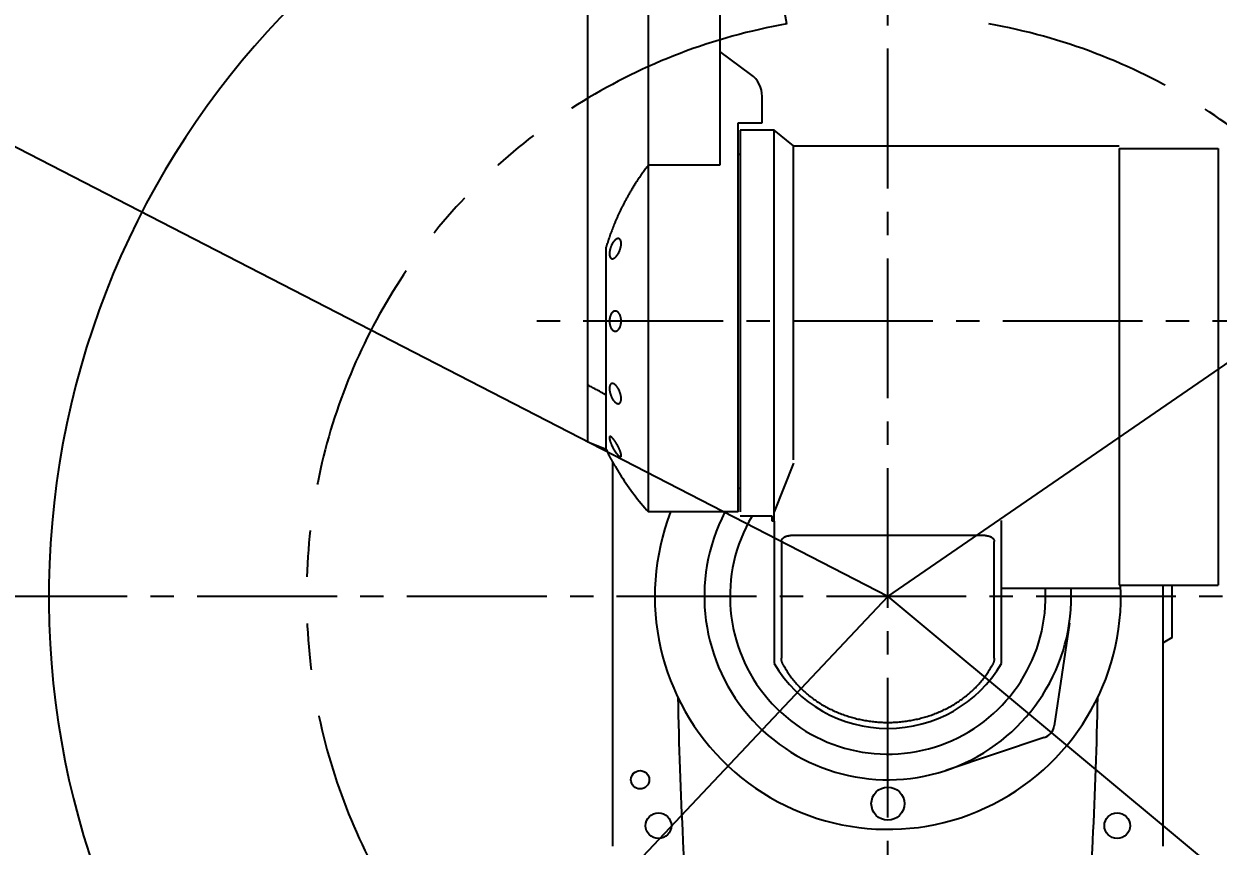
# Model space of a CAD drawing. Extents: x -15695 to -9755, y 511 to 4711.
# Drawn here: x -14591 to -13940, y 2584 to 3032 of the extents above; entities that cross this region are included whole.
import ezdxf

# ---------------------------------------------------------------- set-up
doc = ezdxf.new("R2010")
doc.units = 0
doc.header["$LTSCALE"] = 4
doc.header["$MEASUREMENT"] = 0
doc.linetypes.add('CENTRE2', pattern=[28.575000000000003, 19.05, -3.175, 3.175, -3.175])
doc.linetypes.add('PHANTOM2', pattern=[31.750000000000004, 15.875, -3.175, 3.175, -3.175, 3.175, -3.175])
doc.layers.get('0').update_dxf_attribs({"linetype": 'CONTINUOUS'})
doc.layers.get('DEFPOINTS').update_dxf_attribs({"linetype": 'CONTINUOUS'})
for name, color, linetype in [('01', 7, 'CONTINUOUS'), ('01CENTER', 5, 'CENTRE2'), ('01HOSO', 6, 'CONTINUOUS'), ('02', 5, 'CONTINUOUS'), ('10', 1, 'CONTINUOUS')]:
    doc.layers.add(name, color=color, linetype=linetype)
doc.styles.add('BIGFONT', font='ROMANS.SHX', dxfattribs={"bigfont": 'bigfont'})
doc.dimstyles.new('L-IN', dxfattribs={"dimscale": 10, "dimtxt": 3.2, "dimasz": 2.5, "dimexe": 1, "dimexo": 1, "dimgap": 1, "dimtad": 1, "dimdec": 0, "dimtxsty": 'BIGFONT', "dimblk": 'YA-IN', "dimblk1": 'OPEN', "dimblk2": 'OPEN', "dimsah": 1, "dimcen": 0, "dimclrd": 256, "dimclre": 256, "dimclrt": 256, "dimazin": 3, "dimtp": 0.1, "dimtm": 0.2, "dimtfac": 0.625, "dimtdec": 0, "dimtmove": 0, "dimatfit": 3, "dimtolj": 1})

# ---------------------------------------------------------------- blocks, each defined once
blk = doc.blocks.new('_OPEN')
at = {"color": 0, "linetype": 'BYBLOCK'}
for p, q in [((-1, 0.1666666666666667), (0, 0)), ((0, 0), (-1, -0.1666666666666667)), ((0, 0), (-1, 0))]:
    blk.add_line(p, q, dxfattribs=at)
blk = doc.blocks.new('*D31')
at = {"linetype": 'BYBLOCK'}
for p, q in [((-14310.10294308446, 3798.127364970712), (-14322.16589684574, 3866.539775328033)), ((-14120, 1675), (-14120, 1555.773000546377))]:
    blk.add_line(p, q, dxfattribs=at)
blk.add_arc((-14120, 2719.999999999981), 1154.226999453604, 101.2410232037521, 268.7589767962473, dxfattribs=at)
at = {"layer": 'DEFPOINTS', "color": 0, "linetype": 'BYBLOCK'}
for p in [(-14120, 4020), (-14308.36646130779, 3788.27928744059), (-15179.82982189439, 3177.165959899651), (-14175.01404089825, 3032.000129969947), (-14120, 1685)]:
    blk.add_point(p, dxfattribs=at)
at = {"linetype": 'BYBLOCK', "xscale": 25, "yscale": 25, "zscale": 25}
for p, rotation in [((-14320.42941506907, 3856.691697797911), 10.62051160187569), ((-14120, 1565.773000546377), 359.3794883981237)]:
    blk.add_blockref('_OPEN', p, dxfattribs=dict(at, rotation=rotation))
at = {"linetype": 'BYBLOCK', "insert": (-15243.93375509964, 2621.668537874646), "char_height": 32, "attachment_point": 5, "rotation": 275, "style": 'BIGFONT'}
blk.add_mtext('\\A1;170°', dxfattribs=at)
blk = doc.blocks.new('YA-IN')
at = {"color": 0, "linetype": 'BYBLOCK'}
for p, q in [((0, 0), (-1, 0.1666666666666856)), ((-1, -0.1666666666666856), (0, 0)), ((0, 0), (-1, 0))]:
    blk.add_line(p, q, dxfattribs=at)
blk = doc.blocks.new('*D30')
at = {"linetype": 'BYBLOCK'}
blk.add_arc((-14120, 2720.000000000005), 1262.132243806709, 91.13491903275104, 258.8650809672485, dxfattribs=at)
at = {"layer": 'DEFPOINTS', "color": 0, "linetype": 'BYBLOCK'}
for p in [(-14120, 4020), (-15174.49610609176, 3413.552999484446), (-14199.39980974165, 2269.701302531056), (-14120, 1685), (-14360.46091460787, 1356.278386655735)]:
    blk.add_point(p, dxfattribs=at)
at = {"linetype": 'BYBLOCK', "xscale": 25, "yscale": 25, "zscale": 25}
for p, rotation in [((-14119.99999999999, 3982.132243806715), 0.5674595163755265), ((-14339.16696411171, 1477.042380972466), 349.4325404836241)]:
    blk.add_blockref('_OPEN', p, dxfattribs=dict(at, rotation=rotation))
at = {"linetype": 'BYBLOCK', "insert": (-15403.23051172126, 2832.268122466191), "char_height": 32, "attachment_point": 5, "rotation": 85.00000000000018, "style": 'BIGFONT'}
blk.add_mtext('\\A1;170°', dxfattribs=at)
blk = doc.blocks.new('*D32')
at = {"linetype": 'BYBLOCK'}
blk.add_line((-14120, 2719.999999999999), (-15328.96780386266, 3342.368041041724), dxfattribs=at)
at = {"layer": 'DEFPOINTS', "color": 0, "linetype": 'BYBLOCK'}
for p in [(-15351.19541203766, 3353.810655901043), (-14120, 2719.999999999999)]:
    blk.add_point(p, dxfattribs=at)
at = {"linetype": 'BYBLOCK', "xscale": 25, "yscale": 25, "zscale": 25, "rotation": 152.7609119249374}
blk.add_blockref('_OPEN', (-15351.19541203766, 3353.810655901043), dxfattribs=at)
at = {"linetype": 'BYBLOCK', "insert": (-14712.58358247764, 3054.300733022861), "char_height": 32, "attachment_point": 5, "rotation": 332.76091192493743, "style": 'BIGFONT'}
blk.add_mtext('\\A1;R1385', dxfattribs=at)
blk = doc.blocks.new('*D33')
at = {"linetype": 'BYBLOCK'}
blk.add_line((-14120, 2719.999999999997), (-13246.71397531101, 3320.384141973666), dxfattribs=at)
at = {"layer": 'DEFPOINTS', "color": 0, "linetype": 'BYBLOCK'}
for p in [(-13226.11292720603, 3334.547362545843), (-14120, 2719.999999999997)]:
    blk.add_point(p, dxfattribs=at)
at = {"linetype": 'BYBLOCK', "xscale": 25, "yscale": 25, "zscale": 25, "rotation": 34.50852298766802}
blk.add_blockref('_OPEN', (-13226.11292720603, 3334.547362545843), dxfattribs=at)
at = {"linetype": 'BYBLOCK', "insert": (-13588.60081116016, 3116.888735065671), "char_height": 32, "attachment_point": 5, "rotation": 34.50852298766802, "style": 'BIGFONT'}
blk.add_mtext('\\A1;R1085', dxfattribs=at)
blk = doc.blocks.new('*D34')
at = {"linetype": 'BYBLOCK'}
for p, q in [((-14120, 2720.000000000001), (-14433.67614671262, 2387.313177729039)), ((-14450.82646842985, 2369.123442574406), (-14559.0531652854, 2254.337551970029))]:
    blk.add_line(p, q, dxfattribs=at)
at = {"layer": 'DEFPOINTS', "color": 0, "linetype": 'BYBLOCK'}
for p in [(-14120, 2720.000000000001), (-14433.67614671262, 2387.313177729039)]:
    blk.add_point(p, dxfattribs=at)
at = {"linetype": 'BYBLOCK', "xscale": 25, "yscale": 25, "zscale": 25, "rotation": 46.68468431789608}
blk.add_blockref('_OPEN', (-14433.67614671262, 2387.313177729039), dxfattribs=at)
at = {"linetype": 'BYBLOCK', "insert": (-14532.43230227706, 2320.471964280814), "char_height": 32, "attachment_point": 5, "rotation": 46.68468431789608, "style": 'BIGFONT'}
blk.add_mtext('\\A1;R457', dxfattribs=at)
blk = doc.blocks.new('*D35')
at = {"linetype": 'BYBLOCK'}
for p, q in [((-14119.99999999999, 2719.999999999997), (-13876.61733130455, 2517.18110942046)), ((-13857.41179931462, 2501.176499428848), (-13634.22522660873, 2315.18768884061))]:
    blk.add_line(p, q, dxfattribs=at)
at = {"layer": 'DEFPOINTS', "color": 0, "linetype": 'BYBLOCK'}
for p in [(-14119.99999999999, 2719.999999999997), (-13876.61733130455, 2517.18110942046)]:
    blk.add_point(p, dxfattribs=at)
at = {"linetype": 'BYBLOCK', "xscale": 25, "yscale": 25, "zscale": 25, "rotation": 140.1944289077346}
blk.add_blockref('_OPEN', (-13876.61733130455, 2517.18110942046), dxfattribs=at)
at = {"linetype": 'BYBLOCK', "insert": (-13668.57569239644, 2377.657492259299), "char_height": 32, "attachment_point": 5, "rotation": 320.19442890773456, "style": 'BIGFONT'}
blk.add_mtext('\\A1;R317', dxfattribs=at)
blk = doc.blocks.new('*D37')
at = {"linetype": 'BYBLOCK'}
blk.add_arc((-14120, 2720.000000000021), 1262.132243806697, 281.1349190327511, 88.86508096724877, dxfattribs=at)
at = {"layer": 'DEFPOINTS', "color": 0, "linetype": 'BYBLOCK'}
for p in [(-14120, 4020.000000000001), (-14040.60019025834, 2269.701302531057), (-12961.08984472375, 2220.094956162588), (-14120, 1685), (-13879.53908539213, 1356.278386655736)]:
    blk.add_point(p, dxfattribs=at)
at = {"linetype": 'BYBLOCK', "xscale": 25, "yscale": 25, "zscale": 25}
for p, rotation in [((-14120, 3982.132243806718), 179.4325404836243), ((-13900.83303588829, 1477.042380972492), 190.5674595163755)]:
    blk.add_blockref('_OPEN', p, dxfattribs=dict(at, rotation=rotation))
at = {"linetype": 'BYBLOCK', "insert": (-12836.76948827875, 2832.2681224662), "char_height": 32, "attachment_point": 5, "rotation": 275.0000000000001, "style": 'BIGFONT'}
blk.add_mtext('\\A1;170°', dxfattribs=at)
blk = doc.blocks.new('*D36')
at = {"linetype": 'BYBLOCK'}
for p, q in [((-13929.89705691554, 3798.127364970711), (-13917.83410315424, 3866.539775328041)), ((-14120, 1675), (-14120, 1555.773000546393))]:
    blk.add_line(p, q, dxfattribs=at)
blk.add_arc((-14120, 2719.999999999995), 1154.226999453602, 271.2410232037529, 78.75897679624707, dxfattribs=at)
at = {"layer": 'DEFPOINTS', "color": 0, "linetype": 'BYBLOCK'}
for p in [(-14120, 4020), (-13931.63353869221, 3788.27928744059), (-14064.98595910175, 3032.000129969947), (-13155.65741035279, 2085.741901068513), (-14120, 1685)]:
    blk.add_point(p, dxfattribs=at)
at = {"linetype": 'BYBLOCK', "xscale": 25, "yscale": 25, "zscale": 25}
for p, rotation in [((-13919.57058493091, 3856.69169779792), 169.3794883981235), ((-14120, 1565.773000546393), 180.6205116018764)]:
    blk.add_blockref('_OPEN', p, dxfattribs=dict(at, rotation=rotation))
at = {"linetype": 'BYBLOCK', "insert": (-12996.06624490036, 2621.668537874654), "char_height": 32, "attachment_point": 5, "rotation": 84.99999999999973, "style": 'BIGFONT'}
blk.add_mtext('\\A1;170°', dxfattribs=at)

msp = doc.modelspace()

# ---------------------------------------------------------------- linework, layer by layer
at = {"layer": '01', "linetype": 'CONTINUOUS'}
for p, q in [((-14283.5, 2804.0000000905), (-14283.5, 3487)), ((-14211.5, 3300), (-14211.5, 3017)), ((-14194.5841340838, 3004.496968670601), (-14211.5, 3017)), ((-14188.5, 2978), (-14188.5, 2992.4343265486)), ((-14201.5, 2766.000000460601), (-14201.5, 2978)), ((-14201.5, 2978), (-14188.5, 2978)), ((-14200.50000000005, 2973.9999996895), (-14200.50000000005, 2766.000000288301)), ((-14182.00000000005, 2974), (-14200.50000000005, 2974)), ((-14171.50000000005, 2965.5), (-14182.00000000005, 2974)), ((-14171.50000000005, 2965.5), (-13994.00000000005, 2965.5)), ((-13993.99999999992, 2964), (-13940, 2964)), ((-14201.5, 2961), (-14200.5, 2961)), ((-14273.5, 2800), (-14283.5, 2804)), ((-14270, 2793.477621057), (-14270, 2583.8634882511)), ((-14201.5, 2779), (-14200.5, 2779)), ((-14201.5, 2766), (-14250.5, 2766)), ((-14183, 2763.7782354845), (-14200.5, 2763.7782354845)), ((-14183, 2760.8968180678), (-14183, 2763.7782354845)), ((-14182, 2760.8968180678), (-14183, 2760.8968180678)), ((-14182, 2760.8968180678), (-14182, 2683.3939895646)), ((-14058, 2683.3939895646), (-14058, 2761.405500826928)), ((-14058, 2724.5), (-13994, 2724.5)), ((-13993.99999999992, 2726), (-13940.0000000004, 2726)), ((-13970, 2583.8634882511), (-13970, 2726)), ((-13965, 2697.5), (-13965, 2726)), ((-14021.0762527956, 2705.368108835601), (-14029.3533003668, 2649.408386860701)), ((-13965, 2697.5), (-13970, 2694.613248654099)), ((-14034.7401978799, 2642.988532396501), (-14088.41247171, 2625.1199280327))]:
    msp.add_line(p, q, dxfattribs=at)
for centre, radius in [((-14255, 2619.999999999999), 5), ((-14120, 2606.999999999999), 9), ((-14245, 2594.999999999999), 7), ((-13995, 2594.999999999999), 7)]:
    msp.add_circle(centre, radius, dxfattribs=at)
for centre, radius, start, end in [((-14203.5, 2992.4343265486), 15, 359.9999999999996, 53.53076560989971), ((-14138.9260312641, 2866.2559200273), 150, 206.2127899285992, 207.7127764126993), ((-14138.9260312641, 2866.2559200273), 150, 212.5729367982993, 221.9416006315993), ((-14120, 2719.999999999999), 127, 158.7640776110006, 2.707924896700225), ((-14120, 2719.999999999999), 100, 152.6124418978006, 2.579222449000197), ((-14120, 2719.999999999999), 72, 210.5584317859007, 329.4415682141001), ((-11541.611111111, 2719.999999999999), 2693.3888888889, 181.1716685240007, 184.4885143264006), ((-16698.3888888888, 2720), 2693.3888888888, 355.5114856736001, 358.8283314760002), ((-14037.2672001431, 2650.578938153899), 8, 288.4136619035, 351.5863380965001)]:
    msp.add_arc(centre, radius, start, end, dxfattribs=at)
for points in [[(-14268.5706548267, 2791), (-14268.7192044806, 2791.256045370101), (-14268.8670748469, 2791.511252286), (-14269.0138440313, 2791.7648871812), (-14269.159070163, 2792.016178165801), (-14269.3024243136, 2792.2645453108), (-14269.4436626847, 2792.509553690301), (-14269.5823578849, 2792.750447357501), (-14269.7180938036, 2792.9864865857), (-14269.8502724271, 2793.2166116179), (-14269.9784965589, 2793.440108525101), (-14270.1023049207, 2793.656148967701), (-14270.2215235222, 2793.8644039593), (-14270.3360883085, 2794.0647364411), (-14270.4460243275, 2794.257165859701), (-14270.5513069427, 2794.4416256717), (-14270.6518918471, 2794.618015599401), (-14270.7478311344, 2794.786405319301), (-14270.8390822224, 2794.946699398701), (-14270.9257243033, 2795.099017292499), (-14271.0077400245, 2795.243309925299), (-14271.0851677641, 2795.379627239699), (-14271.1580505408, 2795.5080284954), (-14271.2263729073, 2795.628470990201), (-14271.2902112881, 2795.7410749968), (-14271.3495513301, 2795.845801771), (-14271.4044285691, 2795.942701554301), (-14271.4548743589, 2796.0318182438), (-14271.5008719303, 2796.113111681299), (-14271.5424730446, 2796.186663763301), (-14271.5796667271, 2796.252446452499), (-14271.6124627331, 2796.3104692734), (-14271.6408851571, 2796.360768057701), (-14271.6649161737, 2796.4033053721), (-14271.6845786274, 2796.438116671899), (-14271.6998703066, 2796.4651939744), (-14271.7107886201, 2796.4845295249), (-14271.7173414277, 2796.4961349818), (-14271.7195236541, 2796.5)], [(-14268.5706548267, 2791), (-14268.4273167672, 2790.753254266399), (-14268.2829486767, 2790.505049359901), (-14268.138055477, 2790.256257953), (-14267.9930745717, 2790.007632611199), (-14267.8485618298, 2789.760124856301), (-14267.7051106512, 2789.514745557), (-14267.563512312, 2789.272838374), (-14267.4242900234, 2789.035283285901), (-14267.2879855342, 2788.802987748801), (-14267.1549123489, 2788.576466897801), (-14267.025407465, 2788.3562737919), (-14266.8996767698, 2788.142736928799), (-14266.7780151634, 2787.936334865501), (-14266.6606300522, 2787.7373965797), (-14266.5477143683, 2787.546225951701), (-14266.4394569253, 2787.3631195207), (-14266.3359563052, 2787.188221194001), (-14266.2373854929, 2787.021800873701), (-14266.1437748416, 2786.863888039001), (-14266.055254662, 2786.7146815448), (-14265.9718275329, 2786.5741656676), (-14265.893556376, 2786.442427378401), (-14265.820464185, 2786.319487414301), (-14265.7525287148, 2786.2052915979), (-14265.6897884512, 2786.0998890387), (-14265.6321818539, 2786.003161996799), (-14265.5797296911, 2785.9151322339), (-14265.5323885184, 2785.8357149311), (-14265.4901268932, 2785.764846682201), (-14265.4529379231, 2785.7025064559), (-14265.4207624862, 2785.648586864399), (-14265.3936001459, 2785.6030800606), (-14265.3714123854, 2785.565915531), (-14265.3541750399, 2785.537047944201), (-14265.3418791938, 2785.516458611401), (-14265.3345043257, 2785.5041104969), (-14265.3320492401, 2785.5)]]:
    msp.add_spline(points, degree=3, dxfattribs=at)
at = {"layer": '01CENTER'}
for p, q in [((-14120, 1685), (-14120, 4262.078993901338)), ((-13866.87533437487, 2870), (-14315.58135012826, 2870)), ((-12820, 2720), (-15420, 2720))]:
    msp.add_line(p, q, dxfattribs=at)
at = {"layer": '01HOSO', "linetype": 'CONTINUOUS'}
for p, q in [((-14250.5, 2766), (-14250.5, 3525.5)), ((-14211.5, 3017), (-14211.5, 2954.947042326401)), ((-14182, 2760.8968180678), (-14182.00000000005, 2974)), ((-14171.50000000005, 2794.378715994189), (-14171.50000000005, 2965.5)), ((-13993.99999999992, 2964), (-13993.99999999992, 2726)), ((-13940, 2964), (-13940, 2726)), ((-14211.5, 2954.947042326401), (-14250.5, 2954.947042326401)), ((-14273.5, 2800), (-14273.5, 2910.326788959101)), ((-14171.50000000005, 2792.616296732689), (-14182.00000000005, 2766)), ((-14178, 2749.919260175), (-14178, 2686.3880592518)), ((-14062, 2686.3880592518), (-14062, 2749.919260175))]:
    msp.add_line(p, q, dxfattribs=at)
at = {"layer": '01HOSO'}
msp.add_line((-14067, 2753.133198223401), (-14173, 2753.133198223401), dxfattribs=at)
for points in [[(-14178, 2749.919260175), (-14177.9986647996, 2749.9935152161), (-14177.9946648572, 2750.0676911844), (-14177.9879980225, 2750.141807943201), (-14177.9786707465, 2750.2158059024), (-14177.9666859489, 2750.289645017499), (-14177.9520520731, 2750.363286515501), (-14177.9347747308, 2750.436691393199), (-14177.9148653372, 2750.5098202961), (-14177.8923324919, 2750.582633651), (-14177.8671902527, 2750.655093110901), (-14177.8394499245, 2750.727159848), (-14177.8091283658, 2750.7987957325), (-14177.7762396329, 2750.8699622928), (-14177.7408034372, 2750.940621727699), (-14177.7028368364, 2751.010735586), (-14177.6623618483, 2751.080267347001), (-14177.6193977439, 2751.149179963901), (-14177.5739698217, 2751.2174365634), (-14177.5261008206, 2751.2849995048), (-14177.4758176908, 2751.3518340433), (-14177.4231447471, 2751.4179046972), (-14177.3681126345, 2751.483176037), (-14177.3107495204, 2751.547611773), (-14177.251087152, 2751.611179003699), (-14177.1891548065, 2751.6738438799), (-14177.1249880606, 2751.7355729546), (-14177.0586200913, 2751.796331829901)], [(-14177.0586200913, 2751.796331829901), (-14176.9900873744, 2751.856089508401), (-14176.9194241215, 2751.914813856001), (-14176.8466703032, 2751.972473883801), (-14176.7718635807, 2752.029037549801), (-14176.6950450937, 2752.084475879299), (-14176.6162539395, 2752.1387586076), (-14176.535533906, 2752.191857563299), (-14176.4529265953, 2752.243743400701), (-14176.3684776615, 2752.2943893784), (-14176.2822309314, 2752.343767350099), (-14176.1942334885, 2752.391852184401), (-14176.1045304094, 2752.438617437401), (-14176.0131715425, 2752.4840389008), (-14175.9202050984, 2752.528090882101), (-14175.8256810683, 2752.5707513904), (-14175.7296476761, 2752.6119969797), (-14175.6321584349, 2752.6518063239), (-14175.5332653796, 2752.6901565552), (-14175.4330211698, 2752.7270288541), (-14175.3314769913, 2752.7624028143), (-14175.2286893007, 2752.7962603298), (-14175.1247132167, 2752.828581702601), (-14175.019603939, 2752.859351303399), (-14174.9134155208, 2752.888551808901), (-14174.8062065207, 2752.9161686029), (-14174.6980343034, 2752.942185423799), (-14174.5889565035, 2752.9665898844), (-14174.4790299369, 2752.9893678319), (-14174.3683144235, 2753.010508301901), (-14174.256868771, 2753.029998624101), (-14174.1447528311, 2753.0478297634), (-14174.0320259227, 2753.0639908832), (-14173.9187484516, 2753.078474717), (-14173.804980075, 2753.091272228499), (-14173.6907823577, 2753.1023778901), (-14173.5762165247, 2753.1117843641), (-14173.461343254, 2753.1194880435), (-14173.3462228656, 2753.125483501), (-14173.2309176581, 2753.129768859701), (-14173.1155203368, 2753.132339973101), (-14173, 2753.133198223401)], [(-14067, 2753.133198223401), (-14066.8844796632, 2753.132339973101), (-14066.769082342, 2753.129768859701), (-14066.6537771344, 2753.125483501), (-14066.5386567461, 2753.1194880435), (-14066.4237834753, 2753.1117843641), (-14066.3092176423, 2753.1023778901), (-14066.1950199251, 2753.091272228499), (-14066.0812515484, 2753.078474717), (-14065.9679740773, 2753.0639908832), (-14065.8552471689, 2753.0478297634), (-14065.743131229, 2753.029998624101), (-14065.6316855766, 2753.010508301901), (-14065.5209700631, 2752.9893678319), (-14065.4110434966, 2752.9665898844), (-14065.3019656966, 2752.942185423799), (-14065.1937934793, 2752.9161686029), (-14065.0865844792, 2752.888551808901), (-14064.980396061, 2752.859351303399), (-14064.8752867834, 2752.828581702601), (-14064.7713106994, 2752.7962603298), (-14064.6685230088, 2752.7624028143), (-14064.5669788303, 2752.7270288541), (-14064.4667346205, 2752.6901565552), (-14064.3678415651, 2752.6518063239), (-14064.270352324, 2752.6119969797), (-14064.1743189317, 2752.5707513904), (-14064.0797949016, 2752.528090882101), (-14063.9868284575, 2752.4840389008), (-14063.8954695907, 2752.438617437401), (-14063.8057665115, 2752.391852184401), (-14063.7177690687, 2752.343767350099), (-14063.6315223385, 2752.2943893784), (-14063.5470734047, 2752.243743400701), (-14063.4644660941, 2752.191857563299), (-14063.3837460605, 2752.1387586076), (-14063.3049549064, 2752.084475879299), (-14063.2281364194, 2752.029037549801), (-14063.1533296969, 2751.972473883801), (-14063.0805758785, 2751.914813856001), (-14063.0099126256, 2751.856089508401)], [(-14063.0099126256, 2751.856089508401), (-14062.9413799088, 2751.796331829901), (-14062.8750119394, 2751.7355729546), (-14062.8108451935, 2751.6738438799), (-14062.7489128481, 2751.611179003699), (-14062.6892504796, 2751.547611773), (-14062.6318873655, 2751.483176037), (-14062.5768552529, 2751.4179046972), (-14062.5241823092, 2751.3518340433), (-14062.4738991794, 2751.2849995048), (-14062.4260301783, 2751.2174365634), (-14062.3806022561, 2751.149179963901), (-14062.3376381517, 2751.080267347001), (-14062.2971631636, 2751.010735586), (-14062.2591965628, 2750.940621727699), (-14062.2237603672, 2750.8699622928), (-14062.1908716342, 2750.7987957325), (-14062.1605500755, 2750.727159848), (-14062.1328097473, 2750.655093110901), (-14062.1076675082, 2750.582633651), (-14062.0851346628, 2750.5098202961), (-14062.0652252692, 2750.436691393199), (-14062.047947927, 2750.363286515501), (-14062.0333140512, 2750.289645017499), (-14062.0213292535, 2750.2158059024), (-14062.0120019775, 2750.141807943201), (-14062.0053351429, 2750.0676911844), (-14062.0013352005, 2749.9935152161), (-14062, 2749.919260175)], [(-14177.0566037736, 2682.7160780337), (-14177.1392059607, 2682.872923335301), (-14177.2181599985, 2683.0311045781), (-14177.2934824866, 2683.1906582133), (-14177.365123626, 2683.3514748874), (-14177.4330438092, 2683.513470146401), (-14177.4972290604, 2683.676605743), (-14177.5576635878, 2683.8408487496), (-14177.6143132311, 2684.006098752601), (-14177.6671405778, 2684.172253066601), (-14177.7161395927, 2684.339285579401), (-14177.7613007902, 2684.5071725213), (-14177.8025971094, 2684.6758041794), (-14177.839999343, 2684.8450712542), (-14177.8735044443, 2685.014948735399), (-14177.9031050946, 2685.1854107581), (-14177.9287849024, 2685.3563505864), (-14177.9505256432, 2685.527664736101), (-14177.9683254976, 2685.699317587201), (-14177.9821783972, 2685.871269368799), (-14177.9920788644, 2686.0434290504), (-14177.9980184611, 2686.2156793088), (-14178, 2686.3880592518)], [(-14062, 2686.3880592518), (-14062.0019815389, 2686.2156793088), (-14062.0079211356, 2686.0434290504), (-14062.0178216028, 2685.871269368799), (-14062.0316745024, 2685.699317587201), (-14062.0494743567, 2685.527664736101), (-14062.0712150975, 2685.3563505864), (-14062.0968949053, 2685.1854107581), (-14062.1264955556, 2685.014948735399), (-14062.1600006569, 2684.8450712542), (-14062.1974028906, 2684.6758041794), (-14062.2386992097, 2684.5071725213), (-14062.2838604072, 2684.339285579401), (-14062.3328594221, 2684.172253066601), (-14062.3856867688, 2684.006098752601), (-14062.4423364121, 2683.8408487496), (-14062.5027709395, 2683.676605743), (-14062.5669561907, 2683.513470146401), (-14062.634876374, 2683.3514748874), (-14062.7065175133, 2683.1906582133), (-14062.7818400015, 2683.0311045781), (-14062.8607940392, 2682.872923335301), (-14062.9433962264, 2682.7160780337)]]:
    msp.add_lwpolyline(points, dxfattribs=at)
at = {"layer": '01HOSO', "linetype": 'CONTINUOUS'}
msp.add_lwpolyline([(-14177.0566037736, 2682.7160780337), (-14176.7196056525, 2682.1026713271), (-14176.3738675413, 2681.4930350414), (-14176.0193600627, 2680.887119763), (-14175.6561713482, 2680.285073733299), (-14175.2843595535, 2679.686998039), (-14174.9039852288, 2679.092984731), (-14174.515109769, 2678.503132780401), (-14174.1177887965, 2677.9175225135), (-14173.7120758834, 2677.336236109701), (-14173.2980385762, 2676.759366979901), (-14172.8757398589, 2676.1870067705), (-14172.4452469913, 2675.619242954301), (-14172.0066253409, 2675.056165300801), (-14171.5599435685, 2674.4978585673), (-14171.1052691026, 2673.944410349901), (-14170.6426710073, 2673.395901902801), (-14170.1722132489, 2672.852412918601), (-14169.6939785491, 2672.3140356778), (-14169.2080406138, 2671.7808574749), (-14168.7144904567, 2671.252972959301), (-14168.2134242739, 2670.7304870158), (-14167.704900224, 2670.213456231801), (-14167.1889858459, 2669.701949968199), (-14166.665749195, 2669.196034788001), (-14166.1352502495, 2668.695771815301), (-14165.5975807798, 2668.2012467274), (-14165.0528278723, 2667.712543716101), (-14164.5010655572, 2667.229728361801), (-14163.9423608798, 2666.752864088801), (-14163.376821881, 2666.2820415569), (-14162.8045425393, 2665.8173444145), (-14162.2256320877, 2665.3588571195), (-14161.6402040808, 2664.9066725867), (-14161.0483395327, 2664.460849094899), (-14160.4501243469, 2664.0214528621), (-14159.8456574096, 2663.5885529854), (-14159.2350358133, 2663.162220525901), (-14158.6183508431, 2662.742515809899), (-14157.9956959724, 2662.329503696899), (-14157.3671617282, 2661.923241648101), (-14156.7328362076, 2661.5237883431), (-14156.0928201732, 2661.131204986799), (-14155.4472105971, 2660.745553284101), (-14154.7961069487, 2660.366890416), (-14154.1396073004, 2659.9952757216), (-14153.4778128152, 2659.6307644311), (-14152.8108233569, 2659.2734139488), (-14152.1387408957, 2658.9232770911), (-14151.461661408, 2658.580406680601), (-14150.7797027385, 2658.244860102701), (-14150.0929656858, 2657.9166904834), (-14149.4015973644, 2657.595963424101), (-14148.7057704476, 2657.2827593482), (-14148.0055090574, 2656.9770869156), (-14147.300848482, 2656.6789618646), (-14146.5919278966, 2656.388443383399), (-14145.878858573, 2656.1055807468), (-14145.1617595093, 2655.830419433401), (-14144.4407680884, 2655.563014244901), (-14143.7159404277, 2655.3033864875), (-14142.9873057267, 2655.051551205001), (-14142.2550821219, 2654.8075819855), (-14141.5194717326, 2654.571550676301), (-14140.7805518094, 2654.343477544), (-14140.0384280852, 2654.123396122999), (-14139.293217232, 2653.911338457699), (-14138.5450281297, 2653.7073370747), (-14137.7939898871, 2653.5114240616), (-14137.0402366207, 2653.323635416), (-14136.2838621873, 2653.1439919356), (-14135.5249643875, 2652.972517808699), (-14134.7636655069, 2652.8092388604), (-14134.0000814736, 2652.6541817242), (-14133.2343291615, 2652.5073681637), (-14132.4665249177, 2652.368822361001), (-14131.6967862497, 2652.2385636942), (-14130.925230129, 2652.1166139497), (-14130.1519745098, 2652.0029900849), (-14129.3771364644, 2651.897711433201), (-14128.6008356097, 2651.800792653401), (-14127.8231780308, 2651.7122498594), (-14127.0443213959, 2651.632098018301), (-14126.2644262483, 2651.560355596201), (-14125.4835900479, 2651.497028210801), (-14124.7019363788, 2651.442125998899), (-14123.9195474126, 2651.3956538694), (-14123.1364976872, 2651.3576179144), (-14122.3529336878, 2651.328024721201), (-14121.5689941496, 2651.3068822601), (-14120.7847768616, 2651.294192474601), (-14120.0003791288, 2651.2899598893), (-14119.2159411377, 2651.2941847318), (-14118.4315818263, 2651.3068705226), (-14117.6474622449, 2651.328011907201), (-14116.8637488612, 2651.3576071106), (-14116.0805443604, 2651.395648915201), (-14115.2979646252, 2651.4421329294), (-14114.5161365313, 2651.497048900201), (-14113.7351865644, 2651.5603892092), (-14112.955231777, 2651.632141561), (-14112.1763951576, 2651.7122955862), (-14111.3987853837, 2651.8008378881), (-14110.622511805, 2651.8977572681), (-14109.8476953937, 2652.0030367617), (-14109.0744543496, 2652.116662066201), (-14108.3029063397, 2652.238613997801), (-14107.5331694321, 2652.3688757976), (-14106.7653606235, 2652.507425888201), (-14105.9995975012, 2652.6542450897), (-14105.2359963611, 2652.80930945), (-14104.47467449, 2652.972597313601), (-14103.7157465026, 2653.144082610801), (-14102.9593047751, 2653.323748008401), (-14102.2055333097, 2653.511545641501), (-14101.4546390857, 2653.707424886899), (-14100.7066455476, 2653.9113766872), (-14099.9616023917, 2654.123387171101), (-14099.2196378421, 2654.3434201569), (-14098.4808495342, 2654.571449966201), (-14097.7453789297, 2654.8074312181), (-14097.0133866852, 2655.0513143116), (-14096.2849128512, 2655.303086229), (-14095.5599815615, 2655.562742595601), (-14094.8388012225, 2655.8302078822), (-14094.1215572355, 2656.1054184898), (-14093.4083427496, 2656.388334252901), (-14092.699279413, 2656.678908445199), (-14091.9944671292, 2656.97709715), (-14091.2940060492, 2657.282859551), (-14090.5980170784, 2657.5961396197), (-14089.9066253041, 2657.916882286201), (-14089.2199183316, 2658.2450438573), (-14088.537990973, 2658.5805799728), (-14087.8609466944, 2658.923437563901), (-14087.1888863618, 2659.2735673306), (-14086.521912588, 2659.630913606699), (-14085.8601283615, 2659.9954233277), (-14085.2036334207, 2660.3670393878), (-14084.5525291007, 2660.7457067134), (-14083.9069136006, 2661.1313661439), (-14083.2668874743, 2661.523960035), (-14082.6325449935, 2661.923428763401), (-14082.0039731641, 2662.3297209219), (-14081.3812943362, 2662.742754216801), (-14080.764630602, 2663.1624506099), (-14080.1540697411, 2663.5887459278), (-14079.5497200895, 2664.0215650716), (-14078.95164207, 2664.4608627794), (-14078.3598988383, 2664.9065941351), (-14077.7745905312, 2665.3586830022), (-14077.1958116172, 2665.817059733799), (-14076.6236422567, 2666.281659944401), (-14076.0581639637, 2666.7524213119), (-14075.4994671451, 2667.2292679983), (-14074.9476323637, 2667.7121367656), (-14074.4027706653, 2668.2009274917), (-14073.8649937295, 2668.6955446912), (-14073.3343802174, 2669.1959112164), (-14072.8110204526, 2669.701944257), (-14072.2949911269, 2670.2135653157), (-14071.7863734515, 2670.730695734501), (-14071.285244192, 2671.2532531864), (-14070.7916845623, 2671.781154594), (-14070.305762429, 2672.314323549701), (-14069.8275492373, 2672.852683458101), (-14069.3571154657, 2673.3961518045), (-14068.894532122, 2673.9446492114), (-14068.439869064, 2674.498089672101), (-14067.9931977689, 2675.056389339199), (-14067.5545843868, 2675.619462356601), (-14067.1240976784, 2676.1872238915), (-14066.7018012891, 2676.759587026001), (-14066.2877619012, 2677.336465104399), (-14065.8820391647, 2677.9177725062), (-14065.484686735, 2678.503438351501), (-14065.0957892789, 2679.093331763301), (-14064.7154362376, 2679.687321215501), (-14064.3436669434, 2680.2853377752), (-14063.9805375188, 2680.887290950701), (-14063.626087035, 2681.4931138924), (-14063.2803804932, 2682.102697460001), (-14062.9433962264, 2682.7160780337)], dxfattribs=at)
msp.add_arc((-14120, 2719.999999999999), 86, 149.3989356969006, 2.999468091300188, dxfattribs=at)
for points in [[(-14250.5, 2954.947042326401), (-14252.0628038977, 2952.911087102801), (-14253.5351041278, 2950.915759380499), (-14254.9208978354, 2948.963864174701), (-14256.2240957048, 2947.0579318688), (-14257.4492292624, 2945.1991276554), (-14258.6028885348, 2943.384753582701), (-14259.6914346372, 2941.611427621401), (-14260.7198551645, 2939.877063801101), (-14261.692705815, 2938.1795530085), (-14262.6141871437, 2936.516709354601), (-14263.4882030736, 2934.886226750101), (-14264.31817583, 2933.2860937607), (-14265.1072867592, 2931.7142203536), (-14265.8583715423, 2930.1686987877), (-14266.5740735503, 2928.6475521589), (-14267.2567405076, 2927.1489963475), (-14267.9085644688, 2925.6711884039), (-14268.5314965914, 2924.2124532871), (-14269.1273605412, 2922.7710637993), (-14269.6977798353, 2921.345443185501), (-14270.2442713336, 2919.933969634902), (-14270.7681841684, 2918.5351558325), (-14271.2707778007, 2917.147472734101), (-14271.7531737187, 2915.769499895301), (-14272.2164117181, 2914.399791399901), (-14272.6614072238, 2913.0370183128), (-14273.0890110843, 2911.6798098853), (-14273.5, 2910.326788959101)], [(-14271.3027161557, 2909.5), (-14271.361634391, 2909.284711681701), (-14271.4161253367, 2909.0704605268), (-14271.4661382191, 2908.8576400454), (-14271.5116516647, 2908.646556927601), (-14271.552703319, 2908.43722973), (-14271.589292024, 2908.229808570501), (-14271.6213972568, 2908.024531375), (-14271.648979029, 2907.8217960089), (-14271.6720453533, 2907.6216783615), (-14271.690568595, 2907.4245337589), (-14271.7045397378, 2907.230603855402), (-14271.7139559466, 2907.040027753301), (-14271.7188035868, 2906.853206560801), (-14271.7190839037, 2906.6702322776), (-14271.7147943942, 2906.4914145353), (-14271.7059414854, 2906.3170365593), (-14271.6925235262, 2906.1471990515), (-14271.6745603043, 2905.982271951099), (-14271.6520532639, 2905.822373336599), (-14271.625015715, 2905.667737355801), (-14271.5934771292, 2905.518646173899), (-14271.5574262418, 2905.375181266401), (-14271.5169050867, 2905.237652899101), (-14271.4719156137, 2905.1062047452), (-14271.4224648734, 2904.981017063701), (-14271.368595634, 2904.8623534903), (-14271.3102762189, 2904.7503141817), (-14271.2475525625, 2904.6451698037), (-14271.1804186954, 2904.547093327301), (-14271.108865037, 2904.4562728785), (-14271.0329343623, 2904.3729683528), (-14270.952573958, 2904.2973415661), (-14270.8678334612, 2904.229671343901), (-14270.7786878093, 2904.170175581799), (-14270.6851359094, 2904.119108352101), (-14270.587216347, 2904.076751070901), (-14270.484883871, 2904.0433588142), (-14270.3782192304, 2904.019241886401), (-14270.2671903882, 2904.004685960901), (-14270.1560673349, 2904.000000027001)], [(-14266.9627546872, 2914.9999995376), (-14267.0113881787, 2914.999184029301), (-14267.1411126096, 2914.9892529435), (-14267.2744088025, 2914.967905322801), (-14267.4110198889, 2914.9349948289), (-14267.5505526516, 2914.8904486504), (-14267.6926769418, 2914.834228338701), (-14267.8370896436, 2914.766319071401), (-14267.9834329776, 2914.6867635411), (-14268.1310255139, 2914.5958542594), (-14268.2790807705, 2914.4940882009), (-14268.4270882899, 2914.3818980746), (-14268.5744240566, 2914.259890080801), (-14268.7205048303, 2914.128740464901), (-14268.8649049705, 2913.989066216), (-14269.0072769372, 2913.8414588124), (-14269.1472909966, 2913.686529998), (-14269.2847757881, 2913.524739704601), (-14269.419442605, 2913.3566984315), (-14269.5511362917, 2913.182873399301), (-14269.6796725878, 2913.0037772176), (-14269.8049129114, 2912.8198701485), (-14269.9267708719, 2912.631536545301), (-14270.0450991266, 2912.4392561799), (-14270.1598792623, 2912.243300232702), (-14270.2709832162, 2912.044118031401), (-14270.3784053268, 2911.841939956201), (-14270.4820686001, 2911.637115645601), (-14270.5819177961, 2911.429951382101), (-14270.6779496717, 2911.2206334814), (-14270.7700711915, 2911.009533014399), (-14270.8582995259, 2910.796763776601), (-14270.9425512224, 2910.582663114601), (-14271.0227917508, 2910.3674465119), (-14271.0989937001, 2910.1512945006), (-14271.1710650565, 2909.934565958301), (-14271.2390036543, 2909.717347773301), (-14271.3027161557, 2909.5)], [(-14270.1560673349, 2904.000000027001), (-14270.1518724498, 2904.0000064387), (-14270.0322984595, 2904.005516515601), (-14269.9085486276, 2904.021533715601), (-14269.7807619502, 2904.048361421401), (-14269.6489677418, 2904.0863256026), (-14269.5133152328, 2904.135729408001), (-14269.374041055, 2904.196828025901), (-14269.2317125455, 2904.2696693369), (-14269.0868529796, 2904.354214221801), (-14268.9402172254, 2904.4501706993), (-14268.7923165062, 2904.557280625701), (-14268.6435726871, 2904.675282267301), (-14268.4943357054, 2904.8039283242), (-14268.3450562938, 2904.942845572701), (-14268.1961647269, 2905.091626507601), (-14268.0481089768, 2905.2497943945), (-14267.9012908571, 2905.416871208701), (-14267.7561205279, 2905.5923243613), (-14267.6130174807, 2905.775560017701), (-14267.4723358645, 2905.9660200706), (-14267.3344784694, 2906.163034994701), (-14267.1997351843, 2906.366049836401), (-14267.0684805201, 2906.5743414808), (-14266.9409400321, 2906.787377442301), (-14266.8174427445, 2907.0044172823), (-14266.6981562146, 2907.224960784601), (-14266.583347192, 2907.4482953395), (-14266.47314333, 2907.673938460301), (-14266.3677289798, 2907.9012683899), (-14266.2672170709, 2908.1297822293), (-14266.1716982248, 2908.359007712801), (-14266.0812880185, 2908.5883858863), (-14265.9959913841, 2908.817616952601), (-14265.9158997544, 2909.046159367601), (-14265.8409876006, 2909.273782751901), (-14265.7713130754, 2909.5)], [(-14265.7713130754, 2909.5), (-14265.7068124234, 2909.724708000002), (-14265.6475175433, 2909.947488867299), (-14265.5934313552, 2910.167995386701), (-14265.5444889091, 2910.3861619665), (-14265.5007034722, 2910.601594690001), (-14265.4620216121, 2910.814208838801), (-14265.428420137, 2911.023796228501), (-14265.3998822492, 2911.230102601001), (-14265.3763600305, 2911.4331304557), (-14265.3578510405, 2911.632552819501), (-14265.344323725, 2911.8283416992), (-14265.3357673785, 2912.020328099401), (-14265.3321746636, 2912.208272912601), (-14265.3335390882, 2912.392189943301), (-14265.3398618717, 2912.5717711713), (-14265.3511515547, 2912.746948443701), (-14265.367422991, 2912.917555449301), (-14265.3886816694, 2913.0833132892), (-14265.414967698, 2913.244175223601), (-14265.4462857442, 2913.399807510601), (-14265.4826722781, 2913.550050592301), (-14265.5241603445, 2913.6946817547), (-14265.5707656468, 2913.8334068532), (-14265.6225396048, 2913.966026116201), (-14265.6794613981, 2914.0921470425), (-14265.7416126176, 2914.211607488), (-14265.8089908782, 2914.3240452235), (-14265.8815699207, 2914.429083314), (-14265.9593888588, 2914.526446633101), (-14266.0423784586, 2914.615723754901), (-14266.1305636898, 2914.6966221532), (-14266.2238487175, 2914.7687385389), (-14266.3221877404, 2914.8317353803), (-14266.4254895864, 2914.885256329), (-14266.53361488, 2914.9289456931), (-14266.6464698768, 2914.962489598001), (-14266.7638295642, 2914.985558991901), (-14266.8855661081, 2914.997878812101), (-14266.9627546872, 2914.9999995376)], [(-14268.5706817399, 2875.4999998112), (-14268.5956876471, 2875.4998309355), (-14268.7440291219, 2875.4918738832), (-14268.8908310944, 2875.472200898201), (-14269.0356469001, 2875.4411252763), (-14269.1780558786, 2875.399026422101), (-14269.3177859184, 2875.346293852201), (-14269.4545899964, 2875.283334170101), (-14269.5881067364, 2875.210648306202), (-14269.7181988148, 2875.1286591885), (-14269.8446810277, 2875.0378287318), (-14269.9675109037, 2874.9385219499), (-14270.0865254174, 2874.8311960705), (-14270.2016861513, 2874.716205387002), (-14270.3129107734, 2874.5939383236), (-14270.4201360952, 2874.464763920201), (-14270.523362389, 2874.328964546901), (-14270.6225008074, 2874.1869293616), (-14270.7175844751, 2874.038868321801), (-14270.8085394436, 2873.885137884601), (-14270.895366025, 2873.725969375), (-14270.978050394, 2873.5615983515), (-14271.0565238721, 2873.392365448201), (-14271.1308153855, 2873.2183952499), (-14271.20085477, 2873.040021844101), (-14271.2666387594, 2872.8574133488), (-14271.32813328, 2872.6708011187), (-14271.385275554, 2872.480510060201), (-14271.4380699161, 2872.286639887101), (-14271.4864392832, 2872.0895739728), (-14271.5303641354, 2871.889489771202), (-14271.5698057671, 2871.686634535101), (-14271.6047046994, 2871.481391940801), (-14271.6350514557, 2871.273875040901), (-14271.660788293, 2871.0645214956), (-14271.681893468, 2870.8535649966), (-14271.6983417744, 2870.641274940501), (-14271.7101018987, 2870.428106143101), (-14271.7171678491, 2870.214195005501), (-14271.7195236541, 2870)], [(-14265.3320492401, 2870), (-14265.3345133795, 2870.2129910564), (-14265.3419108495, 2870.4258581222), (-14265.35424293, 2870.638276558), (-14265.3715336264, 2870.850254564), (-14265.3937912244, 2871.0614659892), (-14265.4210390349, 2871.271745518301), (-14265.4533140629, 2871.4809595188), (-14265.490618477, 2871.6887268888), (-14265.5330122977, 2871.8949840287), (-14265.5805009357, 2872.099351933301), (-14265.6331183084, 2872.301590238701), (-14265.6909047821, 2872.501456292901), (-14265.7538413441, 2872.698503092701), (-14265.8219896525, 2872.892543251901), (-14265.895310202, 2873.0830862398), (-14265.9738259181, 2873.269826000102), (-14266.0575033867, 2873.452318784801), (-14266.1462955332, 2873.630113047901), (-14266.2401882532, 2873.802833568201), (-14266.3390688097, 2873.969936260801), (-14266.4428808879, 2874.131001322901), (-14266.5514525784, 2874.2854522873), (-14266.6647014349, 2874.4328740945), (-14266.782424849, 2874.572714284201), (-14266.9044312026, 2874.704476765), (-14267.0305084946, 2874.8276775266), (-14267.1603737467, 2874.941805005899), (-14267.2937960068, 2875.0464369492), (-14267.4304109239, 2875.141088864), (-14267.5699512437, 2875.225396435701), (-14267.7119924998, 2875.298945914001), (-14267.8562339279, 2875.361445853101), (-14268.0022209741, 2875.4125847125), (-14268.1496068096, 2875.452150120102), (-14268.2978831841, 2875.479942313701), (-14268.4467011792, 2875.4958586713), (-14268.5706817399, 2875.4999998112)], [(-14271.7195236541, 2870), (-14271.7171677531, 2869.7858006355), (-14271.7101013431, 2869.571881252901), (-14271.698340618, 2869.3587076158), (-14271.681891425, 2869.146411977901), (-14271.6607850327, 2868.9354492497), (-14271.6350470892, 2868.7260925011), (-14271.604698686, 2868.518570017201), (-14271.5697983667, 2868.3133248374), (-14271.5303552791, 2868.1104674213), (-14271.4864287016, 2867.910380491201), (-14271.4380581962, 2867.713314819101), (-14271.3852622851, 2867.519443570502), (-14271.3281191884, 2867.329154107902), (-14271.2666241724, 2867.1425443315), (-14271.2008393088, 2866.9599370592), (-14271.1307984536, 2866.7815634093), (-14271.0565022687, 2866.607586010301), (-14270.9780277312, 2866.4383547262), (-14270.895348632, 2866.273997421), (-14270.8085292336, 2866.114844141401), (-14270.717600601, 2865.9611578449), (-14270.6225592917, 2865.8131580186), (-14270.5233670685, 2865.671041880101), (-14270.4200927904, 2865.5351815386), (-14270.3128545737, 2865.405996965401), (-14270.2016341624, 2865.2837401053), (-14270.0864796947, 2865.1687605031), (-14269.9674722044, 2865.0614449683), (-14269.8446491188, 2864.962146919701), (-14269.7181746757, 2864.8713245416), (-14269.588091866, 2864.7893429621), (-14269.4545862179, 2864.7166639323), (-14269.3177922359, 2864.653708793301), (-14269.1780688853, 2864.6009779545), (-14269.0356634892, 2864.558878956101), (-14268.8908505841, 2864.527802499701), (-14268.7440524846, 2864.508128310301), (-14268.5957128881, 2864.500169405701), (-14268.5706815843, 2864.5000001891)], [(-14268.5706815843, 2864.5000001891), (-14268.446732015, 2864.5041392689), (-14268.2979153254, 2864.520052956701), (-14268.1496415205, 2864.5478419709), (-14268.0022579736, 2864.5874038449), (-14267.8562720838, 2864.638539203301), (-14267.7120320914, 2864.7010352654), (-14267.5699929765, 2864.774580162401), (-14267.430454643, 2864.858882795501), (-14267.2938382343, 2864.9535318787), (-14267.1604138251, 2865.058161683501), (-14267.0305558372, 2865.1722785612), (-14266.9044922397, 2865.295460486401), (-14266.782470824, 2865.4272336125), (-14266.6647457378, 2865.5670707891), (-14266.5514658353, 2865.7145296657), (-14266.4428305162, 2865.8690735338), (-14266.3390302393, 2866.030126208001), (-14266.2401931788, 2866.197157746301), (-14266.1462959935, 2866.3698860687), (-14266.0574910859, 2866.5477069197), (-14265.9738061449, 2866.730219028501), (-14265.8952943401, 2866.916953187199), (-14265.8219778522, 2867.107488837501), (-14265.7538308377, 2867.301528264001), (-14265.6908949462, 2867.498576055501), (-14265.633110393, 2867.6984385998), (-14265.5804944374, 2867.90067447), (-14265.5330073146, 2868.105038744101), (-14265.49061457, 2868.311293414899), (-14265.4533109824, 2868.519058948001), (-14265.4210370448, 2868.728268511901), (-14265.3937897484, 2868.9385465821), (-14265.3715328229, 2869.1497540365), (-14265.3542425288, 2869.3617291922), (-14265.3419106687, 2869.574145776001), (-14265.3345134041, 2869.7870078795), (-14265.3320492401, 2870)], [(-14273.5, 2829.673211040901), (-14274.735346838, 2830.388155348801), (-14275.9737554388, 2831.091829777901), (-14277.2158381471, 2831.784348581999), (-14278.4621999843, 2832.4658179691), (-14279.7134087858, 2833.136322243799), (-14280.9698718216, 2833.795863475199), (-14282.2319521701, 2834.444431367599), (-14283.5, 2835.082023228801)], [(-14270.1560485621, 2835.999999998401), (-14270.2713017682, 2835.994956033201), (-14270.3825317261, 2835.979981860601), (-14270.4893407669, 2835.955403273099), (-14270.5917606692, 2835.921516787101), (-14270.6897131802, 2835.878643776001), (-14270.7832489417, 2835.827048130001), (-14270.8723280266, 2835.7670242939), (-14270.9569628749, 2835.6988304652), (-14271.0371755766, 2835.6226986398), (-14271.112924438, 2835.5389133389), (-14271.1842663916, 2835.447643527701), (-14271.2511602792, 2835.349160862501), (-14271.3136269051, 2835.243649431601), (-14271.3716702613, 2835.1312983354), (-14271.4252526306, 2835.0123772963), (-14271.474409811, 2834.8869901789), (-14271.5191018314, 2834.755409147399), (-14271.5593300642, 2834.617803577999), (-14271.5950927458, 2834.4743304724), (-14271.6263536416, 2834.325294193201), (-14271.6531275241, 2834.1707734866), (-14271.6753873267, 2834.011054161299), (-14271.6931239034, 2833.846356461201), (-14271.7063368372, 2833.6768036266), (-14271.7150087123, 2833.5027566632), (-14271.7191423061, 2833.324307508601), (-14271.7187317771, 2833.141737595801), (-14271.7137797027, 2832.955343228501), (-14271.7042842991, 2832.765213324601), (-14271.6902579952, 2832.5717370363), (-14271.6717016451, 2832.375043649699), (-14271.6486225693, 2832.1753718008), (-14271.6210460186, 2831.9730692309), (-14271.5889605648, 2831.7682010601), (-14271.5523993847, 2831.561139359401), (-14271.5113675572, 2831.3520635352), (-14271.4658668432, 2831.1411557912), (-14271.4159266855, 2830.9287276428), (-14271.361526524, 2830.714879741699), (-14271.3027161557, 2830.5)], [(-14265.7713130754, 2830.5), (-14265.8410051919, 2830.726272477999), (-14265.915939221, 2830.953956802899), (-14265.9960548713, 2831.182558807901), (-14266.0813787799, 2831.411851049601), (-14266.171818065, 2831.6412879319), (-14266.2673687898, 2831.8705720948), (-14266.3679155185, 2832.099144596999), (-14266.4733675647, 2832.3265326778), (-14266.5836102899, 2832.5522296903), (-14266.6984569212, 2832.775609460899), (-14266.8177864125, 2832.9962021826), (-14266.9413388945, 2833.2133059402), (-14267.0689317189, 2833.4263931229), (-14267.2002007721, 2833.6346701278), (-14267.3349566752, 2833.8376667707), (-14267.472878318, 2834.034734545201), (-14267.6135825335, 2834.2251840511), (-14267.756759531, 2834.4084706998), (-14267.9019857446, 2834.583943902901), (-14268.0488349331, 2834.751006254301), (-14268.1969306872, 2834.9091651501), (-14268.3458674991, 2835.0579370044), (-14268.4951895345, 2835.1968368014), (-14268.6444612366, 2835.325453002401), (-14268.7932413364, 2835.443420957201), (-14268.9411719255, 2835.550487237901), (-14269.0878389513, 2835.6463959704), (-14269.2327908109, 2835.730921038999), (-14269.3753543993, 2835.803795796501), (-14269.5150074834, 2835.8649493005), (-14269.6511225462, 2835.914376061901), (-14269.7834274718, 2835.952300578001), (-14269.911712648, 2835.9790006772), (-14270.0358268117, 2835.994789812001), (-14270.1560485621, 2835.999999998401)], [(-14271.3027161557, 2830.5), (-14271.2390044223, 2830.282654762101), (-14271.1710656424, 2830.0654358579), (-14271.0989952411, 2829.8487099986), (-14271.0227942826, 2829.632560469699), (-14270.9425550376, 2829.417346844), (-14270.8583056511, 2829.203251384401), (-14270.770079186, 2828.9904857768), (-14270.6779609138, 2828.779391642), (-14270.5819323607, 2828.570079589401), (-14270.4820872671, 2828.362922149799), (-14270.3784290162, 2828.1581057281), (-14270.271011795, 2827.9559344677), (-14270.1599141668, 2827.7567608382), (-14270.0451403271, 2827.560812452601), (-14269.926819569, 2827.368540641201), (-14269.8049694022, 2827.180214972101), (-14269.6797374918, 2826.9963156453), (-14269.5512103718, 2826.8172270946), (-14269.4195259706, 2826.643408596001), (-14269.2848690936, 2826.4753734103), (-14269.1473939607, 2826.313587553801), (-14269.00739091, 2826.158663333901), (-14268.8650303159, 2826.011059394301), (-14268.7206395577, 2825.8713851882), (-14268.5745703295, 2825.7402361644), (-14268.4272502009, 2825.6182303522), (-14268.2792602057, 2825.506041500001), (-14268.1312222607, 2825.404273984801), (-14267.9836395262, 2825.313356246201), (-14267.8372963412, 2825.2337857436), (-14267.6928796693, 2825.165859463601), (-14267.5507526442, 2825.109622878001), (-14267.4112176849, 2825.065060626801), (-14267.2746034583, 2825.032133774901), (-14267.1413033487, 2825.010769704901), (-14267.0115744683, 2825.000822217), (-14266.962754526, 2825.0000004631)], [(-14266.962754526, 2825.0000004631), (-14266.8857477108, 2825.0021111516), (-14266.7640059964, 2825.0144148442), (-14266.6466408198, 2825.037468316201), (-14266.5337800429, 2825.070996525999), (-14266.4256483087, 2825.114670638401), (-14266.3223399017, 2825.168176633901), (-14266.2239942239, 2825.231158803101), (-14266.130703417, 2825.303259967801), (-14266.0425107893, 2825.384144617999), (-14265.959516028, 2825.473405706), (-14265.8817176338, 2825.5707178141), (-14265.8091024532, 2825.675781337801), (-14265.7416746205, 2825.7882814595), (-14265.6794962758, 2825.9077809913), (-14265.6225501455, 2826.0339487827), (-14265.5707704463, 2826.1665799035), (-14265.5241663004, 2826.305299080501), (-14265.4826708102, 2826.4499549681), (-14265.446280453, 2826.6002164039), (-14265.4149627419, 2826.7558520163), (-14265.3886780367, 2826.916711677601), (-14265.3674204767, 2827.0824670929), (-14265.3511499406, 2827.253071814101), (-14265.3398608131, 2827.428250159501), (-14265.3335386609, 2827.6078302673), (-14265.3321747763, 2827.7917458754), (-14265.3357679696, 2827.979690394501), (-14265.3443246143, 2828.171673921601), (-14265.3578523036, 2828.3674627661), (-14265.3763614864, 2828.5668834887), (-14265.3998837603, 2828.769909283501), (-14265.4284218977, 2828.9762155593), (-14265.4620230773, 2829.185799721601), (-14265.500705009, 2829.3984132884), (-14265.5444902197, 2829.613844163599), (-14265.5934322524, 2829.8320084344), (-14265.6475184749, 2830.0525147757), (-14265.706812446, 2830.2752920818), (-14265.7713130754, 2830.5)], [(-14271.3027539343, 2807.083993537601), (-14271.3234479094, 2807.0834947769), (-14271.3803280958, 2807.0765010822), (-14271.4327695032, 2807.061360077099), (-14271.4807813683, 2807.038203093), (-14271.5243992633, 2807.007136496401), (-14271.5635964819, 2806.968302998201), (-14271.5984068511, 2806.9217916748), (-14271.6288241266, 2806.8677217286), (-14271.6548410838, 2806.806227893299), (-14271.6764793802, 2806.7373688726), (-14271.6937217393, 2806.6613066637), (-14271.7065766126, 2806.578124884099), (-14271.7150443141, 2806.4879146068), (-14271.7191200035, 2806.390852349001), (-14271.7188072467, 2806.2869664466), (-14271.7141043387, 2806.176425875999), (-14271.7050155264, 2806.0593724518), (-14271.6915354721, 2805.9358469129), (-14271.6736723712, 2805.806038778501), (-14271.6514140948, 2805.669978715401), (-14271.6247776073, 2805.5278877459), (-14271.5937616633, 2805.3798640073), (-14271.5583260619, 2805.225854571599), (-14271.5184965462, 2805.066115142501), (-14271.4742668438, 2804.900750901701), (-14271.4256156658, 2804.729823158401), (-14271.3725629475, 2804.553543145001), (-14271.3150534836, 2804.371877228501), (-14271.2531003825, 2804.185025970201), (-14271.1866892769, 2803.993104265501), (-14271.1157727945, 2803.796144461001), (-14271.0403754068, 2803.594387605801), (-14270.9604240349, 2803.38781857), (-14270.8759345694, 2803.1766677136), (-14270.7868802458, 2802.9610603114), (-14270.69322206, 2802.7411043295), (-14270.5949911252, 2802.517079767), (-14270.4921241208, 2802.289057100901), (-14270.384687347, 2802.0574042676), (-14270.2726464599, 2801.8222730125), (-14270.156046861, 2801.5839931011)], [(-14266.9628506888, 2801.5839931011), (-14267.0904648301, 2801.8311897516), (-14267.2217793171, 2802.0794473558), (-14267.3564483891, 2802.3280255954), (-14267.4941952973, 2802.5763368648), (-14267.634630191, 2802.823611136), (-14267.7774641457, 2803.0692801202), (-14267.922262439, 2803.312544656201), (-14268.06866893, 2803.5527652214), (-14268.2161495271, 2803.789038658801), (-14268.3644116891, 2804.0208789668), (-14268.5130416903, 2804.2476237383), (-14268.6615797582, 2804.4685673232), (-14268.8096426071, 2804.683144921801), (-14268.9567797839, 2804.8907185795), (-14269.1025324769, 2805.0906707547), (-14269.2465766487, 2805.2825955642), (-14269.3885804716, 2805.4660925642), (-14269.5281946828, 2805.640758401199), (-14269.6648995046, 2805.8060111716), (-14269.7981116485, 2805.9612535209), (-14269.9274107273, 2806.106141989399), (-14270.0523507335, 2806.2403593737), (-14270.172824562, 2806.3639937598), (-14270.288744824, 2806.4771584719), (-14270.4001504121, 2806.580086239901), (-14270.5069495656, 2806.672881476201), (-14270.6091519827, 2806.7557406534), (-14270.7067529556, 2806.8288416248), (-14270.7997369533, 2806.892351983901), (-14270.8881653975, 2806.9464852623), (-14270.9719969363, 2806.9913839487), (-14271.0513045535, 2807.027250352201), (-14271.1260788685, 2807.0542357574), (-14271.1963409098, 2807.072502495501), (-14271.262139563, 2807.0822088114), (-14271.3027539343, 2807.083993537601)], [(-14270.156046861, 2801.5839931011), (-14270.043582781, 2801.3599064391), (-14269.9277594922, 2801.1346260472), (-14269.8087117829, 2800.9085414366), (-14269.6864692323, 2800.6818418889), (-14269.5611922293, 2800.454963286), (-14269.4329451404, 2800.228164942901), (-14269.3019018364, 2800.0019021307), (-14269.1682259826, 2799.776605692301), (-14269.0320907469, 2799.552718157), (-14268.8937642751, 2799.3308291958), (-14268.7534273963, 2799.111377145), (-14268.6114399261, 2798.895069084101), (-14268.4680560058, 2798.682430368301), (-14268.3236429079, 2798.4741391688), (-14268.178563601, 2798.270843067201), (-14268.0333721117, 2798.0734230088), (-14267.8886045795, 2797.8826831566), (-14267.7449869364, 2797.6996145184), (-14267.6032019705, 2797.525070387301), (-14267.4637561945, 2797.3596173112), (-14267.3271273738, 2797.203735852599), (-14267.1936084757, 2797.057656249401), (-14267.0635348738, 2796.921630729301), (-14266.9371202348, 2796.795760422699), (-14266.8146941297, 2796.680240809201), (-14266.6964187269, 2796.5750826072), (-14266.5825561373, 2796.4803684377), (-14266.4732262417, 2796.39603946), (-14266.3686116393, 2796.322072712301), (-14266.2688237988, 2796.2583748048), (-14266.1739480971, 2796.2048251421), (-14266.084100757, 2796.1613064711), (-14265.9992844888, 2796.127635090001), (-14265.9195960297, 2796.1036601163), (-14265.8450066989, 2796.089180225701), (-14265.775563377, 2796.0840115754), (-14265.7712985451, 2796.083993268699)], [(-14265.7712985451, 2796.083993268699), (-14265.7112605297, 2796.087952948999), (-14265.6520644545, 2796.1008095242), (-14265.5979919843, 2796.122376596801), (-14265.5489820511, 2796.152478547301), (-14265.5050530822, 2796.1909001271), (-14265.4661719582, 2796.2374469771), (-14265.4322457628, 2796.2920404588), (-14265.4032535569, 2796.354578476301), (-14265.3792242971, 2796.4248459603), (-14265.3601626445, 2796.502592062401), (-14265.3460286051, 2796.587685684701), (-14265.3367874697, 2796.6800736276), (-14265.3324286425, 2796.7796093262), (-14265.3329433311, 2796.886306178299), (-14265.3383352217, 2797.000012476601), (-14265.3486076573, 2797.120639115201), (-14265.3637782041, 2797.248180918601), (-14265.3838492374, 2797.3824667237), (-14265.4088568118, 2797.5235455738), (-14265.438816078, 2797.671298572201), (-14265.473746342, 2797.8256357054), (-14265.5136983963, 2797.986586687901), (-14265.5586677558, 2798.153945776101), (-14265.6087144917, 2798.3277527802), (-14265.6638470582, 2798.5078498659), (-14265.724080469, 2798.6941095162), (-14265.789460748, 2798.886494893501), (-14265.8599492591, 2799.0847201752), (-14265.9355949746, 2799.288754692101), (-14266.0163444642, 2799.498288155), (-14266.1021934745, 2799.7131510011), (-14266.1931017216, 2799.933085373901), (-14266.2889745043, 2800.1577143062), (-14266.3897827496, 2800.386825530701), (-14266.495364662, 2800.619913727), (-14266.6056531905, 2800.856699784101), (-14266.7204327247, 2801.096596607), (-14266.8395691149, 2801.339208425701), (-14266.9628506888, 2801.5839931011)]]:
    msp.add_spline(points, degree=3, dxfattribs=at)
at = {"layer": '10', "linetype": 'PHANTOM2', "ltscale": 2}
msp.add_line((-14175.01404089825, 3032.000129969947), (-14308.36646130779, 3788.27928744059), dxfattribs=at)
at = {"layer": '10'}
for radius, start, end in [(1384.759217393525, 279.9999999999996, 259.9999999999993), (457.2452807074496, 279.9999999999987, 259.9999999999981)]:
    msp.add_arc((-14119.99999999999, 2719.999999999993), radius, start, end, dxfattribs=at)
at = {"layer": '10', "linetype": 'PHANTOM2', "ltscale": 2}
for radius, start, end in [(1084.759217393525, 100.0000000000006, 80.0000000000006), (316.8132348833042, 100.0000000000021, 80.00000000000155)]:
    msp.add_arc((-14119.99999999999, 2719.999999999993), radius, start, end, dxfattribs=at)

# ---------------------------------------------------------------- dimensions: what is measured, and where the dimension line sits
at = {"layer": '02'}
for base, line1, line2, picture, middle in [((-15174.49610609176, 3413.552999484446), ((-14199.39980974166, 2269.701302531056), (-14360.46091460787, 1356.278386655735)), ((-14120, 1685), (-14120, 4020)), '*D30', (-15403.23051172126, 2832.268122466191)), ((-15179.82982189439, 3177.165959899651), ((-14175.01404089825, 3032.000129969947), (-14308.36646130779, 3788.27928744059)), ((-14120, 1685), (-14120, 4020)), '*D31', (-15243.93375509964, 2621.668537874646)), ((-12961.08984472375, 2220.094956162588), ((-14040.60019025834, 2269.701302531056), (-13879.53908539213, 1356.278386655735)), ((-14120, 1685), (-14120, 4020.000000000001)), '*D37', (-12836.76948827875, 2832.268122466201)), ((-13155.65741035279, 2085.741901068513), ((-14064.98595910175, 3032.000129969947), (-13931.63353869221, 3788.27928744059)), ((-14120, 1685), (-14120, 4020)), '*D36', (-12996.06624490036, 2621.668537874654))]:
    dim = msp.add_angular_dim_2l(base=base, line1=line1, line2=line2, dimstyle='L-IN', override={"dimazin": 2}, dxfattribs=at)
    dim.commit()
    dim.dimension.update_dxf_attribs({"geometry": picture, "text_midpoint": middle})
dim = msp.add_radius_dim(center=(-14120, 2719.999999999999), mpoint=(-15351.19541203766, 3353.810655901043), dimstyle='L-IN', dxfattribs=at)
dim.commit()
dim.dimension.update_dxf_attribs({"geometry": '*D32', "text_midpoint": (-14712.58358247764, 3054.300733022861)})
for center, mpoint, picture, middle in [((-14120, 2719.999999999997), (-13226.11292720603, 3334.547362545843), '*D33', (-13573.8710617651, 3095.463645036486)), ((-14120, 2720.000000000001), (-14433.67614671262, 2387.313177729039), '*D34', (-14513.51497771624, 2302.635629694902)), ((-14119.99999999999, 2719.999999999997), (-13876.61733130455, 2517.18110942046), '*D35', (-13685.22048678772, 2357.683738989767))]:
    dim = msp.add_radius_dim(center=center, mpoint=mpoint, dimstyle='L-IN', dxfattribs=at)
    dim.commit()
    dim.dimension.update_dxf_attribs({"geometry": picture, "text_midpoint": middle, "dimtype": 164})

doc.saveas('drawing.dxf')
